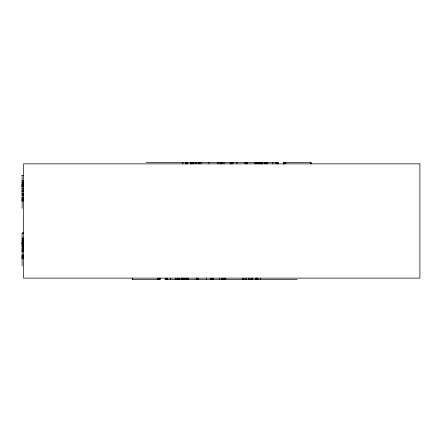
<?xml version="1.0" encoding="UTF-8"?>
<svg xmlns="http://www.w3.org/2000/svg" width="442" height="442" viewBox="0 0 442 442"><rect width="100%" height="100%" fill="white"/><g stroke="black" fill="none" stroke-linecap="round" stroke-linejoin="round"><path stroke-width="0.66" d="M146.136 162.474L278.316 162.474M23.498 175.419L22.1 175.363L22.1 180.922L23.498 180.778M22.1 175.468L23.498 175.468M22.1 175.629L23.498 175.629M22.1 180.419L23.498 180.419M22.1 180.629L23.498 180.629M22.1 181.955L23.498 181.955M22.1 182.148L23.498 182.148M22.1 182.297L23.498 182.297M22.1 182.397L23.498 182.397M22.1 183.016L23.498 183.016M22.1 184.043L23.498 184.043M22.1 184.303L23.498 184.303M22.1 184.529L23.498 184.529M22.1 184.756L23.498 184.756M22.1 185.154L23.498 185.154M23.498 185.286L22.1 185.264L23.498 185.353M22.1 185.507L23.498 185.507M22.1 185.59L23.498 185.59M22.1 185.806L23.498 185.806M22.1 185.894L23.498 185.894M22.1 186.126L23.498 186.043M22.1 186.187L23.498 186.137M22.1 186.248L23.498 186.248M22.1 186.452L23.498 186.452M22.1 186.596L23.498 186.596M22.1 188.154L23.498 188.154M22.1 188.275L23.498 188.309M22.1 188.43L23.498 188.43M22.1 188.59L23.498 188.59M22.1 190.093L23.498 190.093M22.1 190.193L23.498 190.193M22.1 191.005L23.498 191.005M22.1 191.231L23.498 191.231M22.1 191.397L23.498 191.397M22.1 191.546L23.498 191.546M22.1 193.182L23.498 193.182M22.1 193.342L23.498 193.342M22.1 193.53L23.498 193.53M22.1 193.795L23.498 193.795M22.1 194.066L23.498 194.066M22.1 195.602L23.498 195.602M22.1 195.795L23.498 195.795M22.1 197.381L23.498 197.381M22.1 197.64L23.498 197.64M22.1 197.928L23.498 197.928M22.1 198.231L23.498 198.231M22.1 198.585L23.498 198.585M22.1 198.911L23.498 198.911M22.1 199.16L23.498 199.176M22.1 199.298L23.498 199.298M22.1 199.43L23.498 199.43M22.1 200.104L23.498 200.104M22.1 200.132L23.498 200.193M22.1 200.254L23.498 200.303M22.1 200.386L23.498 200.386M22.1 200.497L23.498 200.497M22.1 201.016L23.498 201.016M23.498 233.05L22.1 233.05L22.1 238.608M22.1 233.105L23.498 233.105M22.1 238.111L23.498 238.111M22.1 238.315L23.498 238.315M22.1 238.503L23.498 238.47M22.1 238.564L23.498 238.592M23.498 239.641L22.1 239.641L22.1 266.051M22.1 239.84L23.498 239.84M22.1 239.989L23.498 239.989M22.1 240.089L23.498 240.089M22.1 240.708L23.498 240.708M22.1 241.73L23.498 241.73M22.1 241.989L23.498 241.989M22.1 242.216L23.498 242.216M22.1 242.448L23.498 242.448M22.1 242.84L23.498 242.84M22.1 242.951L23.498 242.973M22.1 243.045L23.498 243.045M22.1 243.194L23.498 243.194M22.1 243.277L23.498 243.277M22.1 243.492L23.498 243.492M22.1 243.73L23.498 243.73M22.1 243.824L23.498 243.813M22.1 243.934L23.498 243.879M22.1 244.139L23.498 244.139M22.1 244.282L23.498 244.282M22.1 245.962L23.498 245.962M22.1 245.995L23.498 245.995M22.1 246.117L23.498 246.117M22.1 246.277L23.498 246.277M22.1 247.885L23.498 247.885M22.1 248.691L23.498 248.691M22.1 248.923L23.498 248.923M22.1 249.084L23.498 249.084M22.1 249.238L23.498 249.238M22.1 250.481L23.498 250.481M22.1 250.868L23.498 250.868M22.1 251.028L23.498 251.028M22.1 251.205L23.498 251.222M22.1 251.481L23.498 251.481M22.1 251.752L23.498 251.752M22.1 255.067L23.498 255.067M22.1 255.332L23.498 255.332M22.1 255.614L23.498 255.614M22.1 255.918L23.498 255.918M22.1 256.277L23.498 256.277M22.1 256.598L23.498 256.598M22.1 256.984L23.498 256.984M22.1 257.117L23.498 257.117M22.1 257.819L23.498 257.791M22.1 257.946L23.498 257.879M22.1 257.99L23.498 257.99M22.1 258.073L23.498 258.073M22.1 258.183L23.498 258.183M22.1 258.708L23.498 258.708M165.081 279.526L297.267 279.526M311.157 163.871L311.157 162.474L283.361 162.474L283.361 163.871M310.87 162.474L310.87 163.871M285.858 162.474L285.858 163.871M284.814 162.474L284.814 163.871M284.057 162.474L284.057 163.871M283.593 162.474L283.593 163.871M283.455 162.474L283.455 163.871M278.195 162.474L278.195 163.871M277.206 162.474L277.206 163.871M276.465 162.474L276.465 163.871M275.968 162.474L275.968 163.871M272.874 162.474L272.874 163.871M267.758 162.474L267.758 163.871M266.443 162.474L266.443 163.871M265.316 162.474L265.316 163.871M264.172 162.474L264.172 163.871M262.2 162.474L262.2 163.871M261.636 162.474L261.636 163.871M261.537 162.474L261.537 163.871M261.388 162.474L261.388 163.871M260.526 278.128L260.526 279.526M260.432 162.474L260.432 163.871M260.018 162.474L260.018 163.871M258.94 162.474L258.94 163.871M257.924 278.128L257.924 279.526M257.741 162.474L257.741 163.871M257.371 278.128L257.371 279.526M257.017 162.474L257.017 163.871M256.957 278.128L256.957 279.526M256.725 162.474L256.725 163.871M256.714 278.128L256.714 279.526M256.399 278.128L256.399 279.526M256.095 278.128L256.095 279.526M255.951 278.128L255.951 279.526M255.708 162.474L255.708 163.871M254.995 162.474L254.995 163.871M252.592 278.128L252.592 279.526M251.923 278.128L251.923 279.526M251.227 278.128L251.227 279.526M249.984 278.128L249.984 279.526M248.376 278.128L248.376 279.526M247.183 162.474L247.183 163.871M246.581 162.474L246.581 163.871M246.586 278.128L246.586 279.526M246.432 162.474L246.432 163.871M245.818 162.474L245.818 163.871M245.006 162.474L245.006 163.871M245.061 278.128L245.061 279.526M243.653 278.128L243.653 279.526M242.343 278.128L242.343 279.526M236.984 162.474L236.984 163.871M232.951 162.474L232.951 163.871M231.79 162.474L231.79 163.871M230.978 162.474L230.978 163.871M230.221 162.474L230.221 163.871M225.774 278.128L225.774 279.526M224.414 278.128L224.414 279.526M224 162.474L224 163.871M223.094 278.128L223.094 279.526M222.138 278.128L222.138 279.526M222.05 162.474L222.05 163.871M221.348 278.128L221.348 279.526M221.265 162.474L221.265 163.871M220.304 162.474L220.304 163.871M219.398 278.128L219.398 279.526M218.983 162.474L218.983 163.871M217.63 162.474L217.63 163.871M213.182 278.128L213.182 279.526M212.42 278.128L212.42 279.526M211.607 278.128L211.607 279.526M210.447 278.128L210.447 279.526M208.994 162.474L208.994 163.871M206.414 278.128L206.414 279.526M201.055 162.474L201.055 163.871M199.751 162.474L199.751 163.871M198.336 162.474L198.336 163.871M198.392 278.128L198.392 279.526M197.58 278.128L197.58 279.526M196.966 278.128L196.966 279.526M196.817 162.474L196.817 163.871M196.817 278.128L196.817 279.526M196.215 278.128L196.215 279.526M195.027 162.474L195.027 163.871M193.414 162.474L193.414 163.871M192.171 162.474L192.171 163.871M191.474 162.474L191.474 163.871M190.806 162.474L190.806 163.871M188.403 278.128L188.403 279.526M187.69 278.128L187.69 279.526M187.447 162.474L187.447 163.871M187.303 162.474L187.303 163.871M187.005 162.474L187.005 163.871M186.684 162.474L186.684 163.871M186.673 278.128L186.673 279.526M186.441 162.474L186.441 163.871M186.38 278.128L186.38 279.526M186.027 162.474L186.027 163.871M185.657 278.128L185.657 279.526M185.48 162.474L185.48 163.871M184.458 278.128L184.458 279.526M183.386 278.128L183.386 279.526M182.971 278.128L182.971 279.526M182.872 162.474L182.872 163.871M182.01 278.128L182.01 279.526M181.861 278.128L181.861 279.526M181.767 278.128L181.767 279.526M181.198 278.128L181.198 279.526M179.225 278.128L179.225 279.526M178.082 278.128L178.082 279.526M176.955 278.128L176.955 279.526M175.64 278.128L175.64 279.526M170.529 278.128L170.529 279.526M167.43 278.128L167.43 279.526M166.932 278.128L166.932 279.526M166.192 278.128L166.192 279.526M165.203 278.128L165.203 279.526M160.043 278.128L160.043 279.526L132.246 279.526L132.246 278.128M159.943 278.128L159.943 279.526M159.805 278.128L159.805 279.526M159.341 278.128L159.341 279.526M158.584 278.128L158.584 279.526M157.54 278.128L157.54 279.526M132.528 278.128L132.528 279.526M22.1 181.927L22.1 208.364M419.9 163.871L23.498 163.871L23.498 278.128L419.9 278.128L419.9 163.871M23.498 256.846L22.1 256.846L23.498 256.868"/></g></svg>
